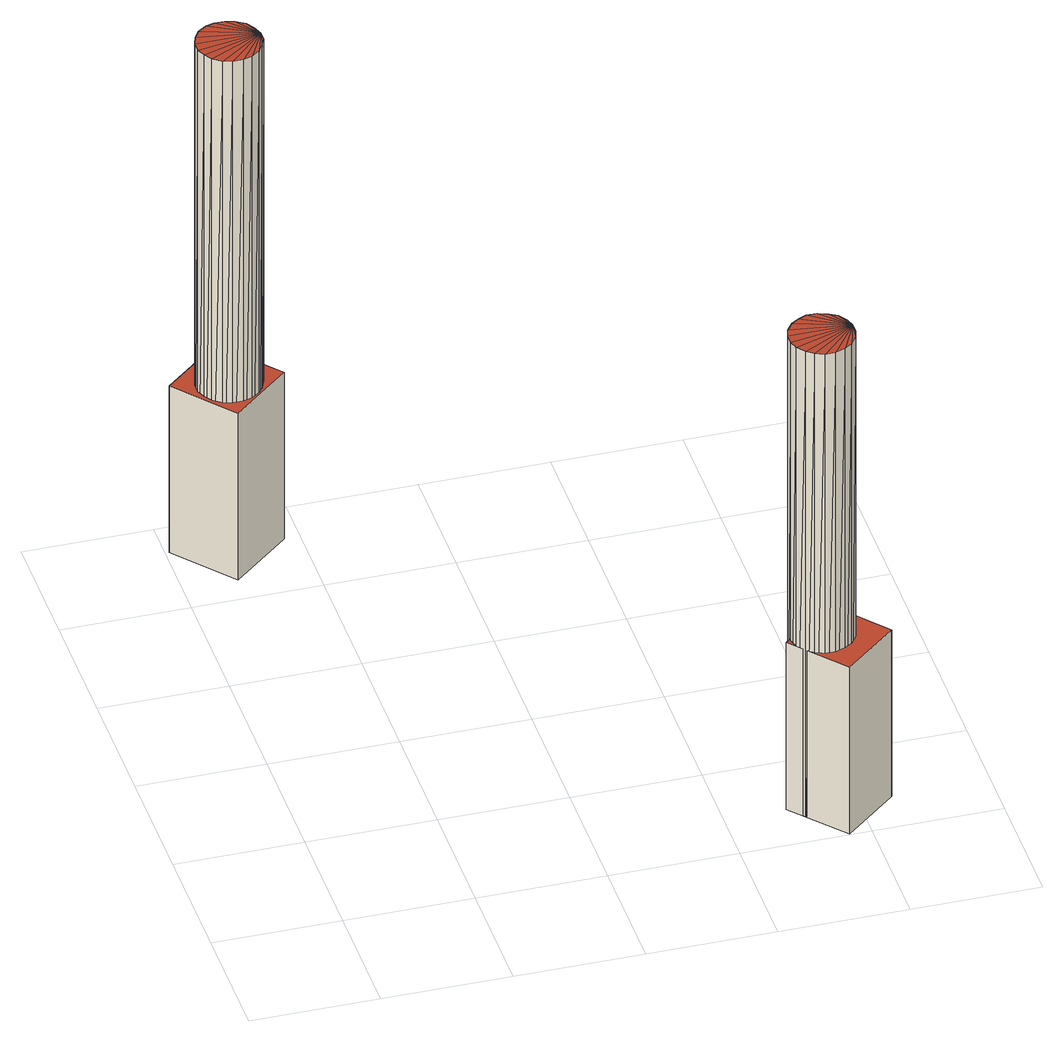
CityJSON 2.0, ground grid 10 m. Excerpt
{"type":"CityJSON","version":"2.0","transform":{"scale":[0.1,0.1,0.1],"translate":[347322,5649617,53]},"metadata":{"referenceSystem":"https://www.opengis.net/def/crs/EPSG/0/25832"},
"CityObjects":{
"building1":{"type":"Building","attributes":{"Geometrietyp2DReferenz":"1000","Gemeindeschluessel":"05362036","function":"51002_1251","roofType":"1000","measuredHeight":45.72},"geometry":[{"type":"Solid","lod":"2","boundaries":[[[[0,1,2]],[[1,3,2]],[[4,5,0]],[[5,1,0]],[[6,7,4]],[[7,5,4]],[[8,9,6]],[[9,7,6]],[[10,11,8]],[[11,9,8]],[[12,13,10]],[[13,11,10]],[[14,15,12]],[[15,13,12]],[[16,17,14]],[[17,15,14]],[[18,19,16]],[[19,17,16]],[[20,21,18]],[[21,19,18]],[[22,23,20]],[[23,21,20]],[[24,25,22]],[[25,23,22]],[[26,27,24]],[[27,25,24]],[[28,29,26]],[[29,27,26]],[[30,31,28]],[[31,29,28]],[[32,33,30]],[[33,31,30]],[[34,35,32]],[[35,33,32]],[[36,37,34]],[[37,35,34]],[[38,39,36]],[[39,37,36]],[[2,3,38]],[[3,39,38]],[[3,1,39]],[[1,5,39]],[[5,7,39]],[[7,9,39]],[[9,11,39]],[[11,13,39]],[[13,15,39]],[[15,17,39]],[[17,19,39]],[[19,21,39]],[[21,23,39]],[[23,25,39]],[[25,27,39]],[[27,29,39]],[[29,31,39]],[[31,33,39]],[[33,35,39]],[[35,37,39]],[[0,2,4]],[[2,38,4]],[[38,36,4]],[[36,34,4]],[[34,32,4]],[[32,30,4]],[[30,28,4]],[[28,26,4]],[[26,24,4]],[[24,22,4]],[[22,20,4]],[[20,18,4]],[[18,16,4]],[[16,14,4]],[[14,12,4]],[[12,10,4]],[[10,8,4]],[[8,6,4]]]],"semantics":{"surfaces":[{"type":"WallSurface"},{"type":"GroundSurface"},{"type":"RoofSurface"}],"values":[[0,0,0,0,0,0,0,0,0,0,0,0,0,0,0,0,0,0,0,0,0,0,0,0,0,0,0,0,0,0,0,0,0,0,0,0,0,0,0,0,1,1,1,1,1,1,1,1,1,1,1,1,1,1,1,1,1,1,2,2,2,2,2,2,2,2,2,2,2,2,2,2,2,2,2,2]]}}]},
"building2":{"type":"Building","attributes":{"Geometrietyp2DReferenz":"3000","Gemeindeschluessel":"05362036","function":"51002_1250","roofType":"9999","measuredHeight":15},"geometry":[{"type":"Solid","lod":"2","boundaries":[[[[40,41,42,43]],[[41,44,45,42]],[[40,46,44,41]],[[43,47,46,40]],[[42,45,47,43]],[[44,46,47,45]]]],"semantics":{"surfaces":[{"type":"RoofSurface"},{"type":"WallSurface"},{"type":"GroundSurface"}],"values":[[0,1,1,1,1,2]]}}]},
"building3":{"type":"Building","attributes":{"Geometrietyp2DReferenz":"1000","Gemeindeschluessel":"05362036","function":"51002_1251","roofType":"1000","measuredHeight":41.92},"geometry":[{"type":"Solid","lod":"2","boundaries":[[[[48,49,50]],[[49,51,50]],[[52,53,48]],[[53,49,48]],[[54,55,52]],[[55,53,52]],[[56,57,54]],[[57,55,54]],[[58,59,56]],[[59,57,56]],[[60,61,58]],[[61,59,58]],[[62,63,60]],[[63,61,60]],[[64,65,62]],[[65,63,62]],[[66,67,64]],[[67,65,64]],[[68,69,66]],[[69,67,66]],[[70,71,68]],[[71,69,68]],[[72,73,70]],[[73,71,70]],[[74,75,72]],[[75,73,72]],[[76,77,74]],[[77,75,74]],[[78,79,76]],[[79,77,76]],[[80,81,78]],[[81,79,78]],[[82,83,80]],[[83,81,80]],[[84,85,82]],[[85,83,82]],[[86,87,84]],[[87,85,84]],[[50,51,86]],[[51,87,86]],[[51,49,87]],[[49,53,87]],[[53,55,87]],[[55,57,87]],[[57,59,87]],[[59,61,87]],[[61,63,87]],[[63,65,87]],[[65,67,87]],[[67,69,87]],[[69,71,87]],[[71,73,87]],[[73,75,87]],[[75,77,87]],[[77,79,87]],[[79,81,87]],[[81,83,87]],[[83,85,87]],[[48,50,52]],[[50,86,52]],[[86,84,52]],[[84,82,52]],[[82,80,52]],[[80,78,52]],[[78,76,52]],[[76,74,52]],[[74,72,52]],[[72,70,52]],[[70,68,52]],[[68,66,52]],[[66,64,52]],[[64,62,52]],[[62,60,52]],[[60,58,52]],[[58,56,52]],[[56,54,52]]]],"semantics":{"surfaces":[{"type":"WallSurface"},{"type":"GroundSurface"},{"type":"RoofSurface"}],"values":[[0,0,0,0,0,0,0,0,0,0,0,0,0,0,0,0,0,0,0,0,0,0,0,0,0,0,0,0,0,0,0,0,0,0,0,0,0,0,0,0,1,1,1,1,1,1,1,1,1,1,1,1,1,1,1,1,1,1,2,2,2,2,2,2,2,2,2,2,2,2,2,2,2,2,2,2]]}}]},
"building4":{"type":"Building","attributes":{"Geometrietyp2DReferenz":"3000","Gemeindeschluessel":"05362036","function":"51002_1250","roofType":"9999","measuredHeight":15},"geometry":[{"type":"Solid","lod":"2","boundaries":[[[[88,89,90,91]],[[89,92,93,90]],[[88,94,92,89]],[[91,95,94,88]],[[90,93,95,91]],[[92,94,95,93]]]],"semantics":{"surfaces":[{"type":"RoofSurface"},{"type":"WallSurface"},{"type":"GroundSurface"}],"values":[[0,1,1,1,1,2]]}}]}
},
"vertices":[
[65,463,468],[65,463,10],[61,469,468],[61,469,10],[68,455,468],[68,455,10],[68,447,468],[68,447,10],[65,440,468],[65,440,10],[61,434,468],[61,434,10],[54,429,468],[54,429,10],[47,427,468],[47,427,10],[39,427,468],[39,427,10],[32,429,468],[32,429,10],[25,434,468],[25,434,10],[21,440,468],[21,440,10],[18,447,468],[18,447,10],[18,455,468],[18,455,10],[21,463,468],[21,463,10],[25,469,468],[25,469,10],[32,474,468],[32,474,10],[39,476,468],[39,476,10],[47,476,468],[47,476,10],[54,474,468],[54,474,10],
[39,413,161],[85,452,161],[46,498,161],[0,459,161],[85,452,11],[46,498,11],[39,413,11],[0,459,11],
[398,59,422],[398,59,3],[393,66,422],[393,66,3],[400,52,422],[400,52,3],[400,44,422],[400,44,3],[398,37,422],[398,37,3],[393,30,422],[393,30,3],[387,26,422],[387,26,3],[379,23,422],[379,23,3],[371,23,422],[371,23,3],[364,26,422],[364,26,3],[358,30,422],[358,30,3],[353,37,422],[353,37,3],[351,44,422],[351,44,3],[351,52,422],[351,52,3],[353,59,422],[353,59,3],[358,66,422],[358,66,3],[364,70,422],[364,70,3],[371,73,422],[371,73,3],[379,73,422],[379,73,3],[387,70,422],[387,70,3],
[383,1,153],[425,37,153],[390,79,153],[347,43,153],[425,37,3],[390,79,3],[383,1,3],[347,43,3]
]}
